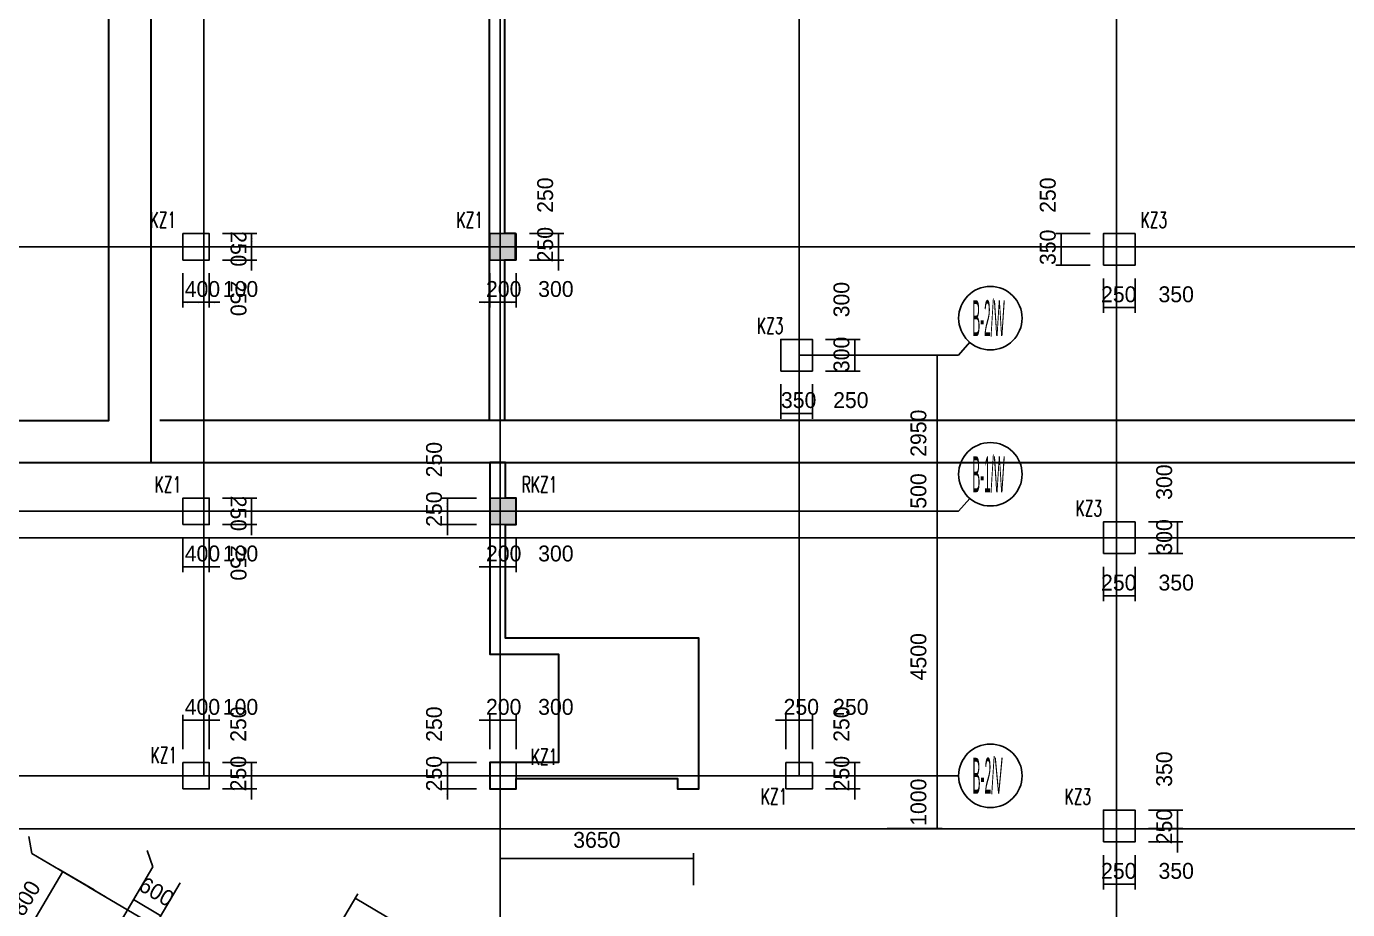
# Model space of a CAD drawing. Extents: x 387171 to 699106, y 11966 to 245688.
# Drawn here: x 590152 to 615123, y 194558 to 211254 of the extents above; entities that cross this region are included whole.
import ezdxf

# ---------------------------------------------------------------- set-up
doc = ezdxf.new("R2010")
doc.units = 0
doc.header["$LTSCALE"] = 100
doc.header["$MEASUREMENT"] = 0
for name, color, linetype in [('COLU', 7, 'Continuous'), ('DIM', 3, 'Continuous'), ('DOTE', 253, 'Continuous'), ('HATCH', 254, 'Continuous'), ('L-AXIS', 3, 'Continuous'), ('NUM', 7, 'Continuous')]:
    doc.layers.add(name, color=color, linetype=linetype)
doc.styles.add('hztxt', font='hztxt')
doc.styles.get("Standard").update_dxf_attribs({"font": 'standard'})
doc.dimstyles.get("Standard").update_dxf_attribs({"dimtxt": 300, "dimasz": 100, "dimexe": 100, "dimexo": 250, "dimgap": 100, "dimtad": 0, "dimtoh": 1, "dimdec": 0, "dimdsep": 46, "dimcen": 0.09, "dimclrt": 7, "dimadec": 0, "dimazin": 0, "dimtfac": 1, "dimtdec": 4, "dimtofl": 0, "dimtmove": 0, "dimatfit": 3, "dimfxl": 1, "dimtolj": 1, "dimtzin": 0, "dimarcsym": 0})

# ---------------------------------------------------------------- blocks, each defined once
blk = doc.blocks.new('*D1679')
at = {"layer": 'L-AXIS', "color": 0, "linetype": 'ByBlock', "lineweight": -2}
for p, q in [((606419, 205038), (607463, 205038)), ((607363, 202088), (607363, 205038)), ((606419, 202088), (607463, 202088))]:
    blk.add_line(p, q, dxfattribs=at)
for points in [[(607363, 205038), (607380, 204938), (607347, 204938)], [(607363, 202088), (607347, 202188), (607380, 202188)]]:
    blk.add_solid(points, dxfattribs=at)
at = {"layer": 'L-AXIS', "color": 7, "linetype": 'Continuous', "lineweight": -2, "insert": (607013, 203563), "char_height": 300, "width": 775, "attachment_point": 5, "rotation": 90, "style": 'hztxt'}
blk.add_mtext('2950', dxfattribs=at)
blk = doc.blocks.new('*D1133')
at = {"layer": 'L-AXIS', "color": 0, "linetype": 'ByBlock', "lineweight": -2}
for p, q in [((599108, 195021), (599108, 195624)), ((602758, 195021), (602758, 195624)), ((599108, 195524), (602758, 195524))]:
    blk.add_line(p, q, dxfattribs=at)
for points in [[(599108, 195524), (599208, 195541), (599208, 195508)], [(602758, 195524), (602658, 195508), (602658, 195541)]]:
    blk.add_solid(points, dxfattribs=at)
at = {"layer": 'L-AXIS', "color": 7, "linetype": 'Continuous', "lineweight": -2, "insert": (600933, 195874), "char_height": 300, "width": 775, "attachment_point": 5, "style": 'hztxt'}
blk.add_mtext('3650', dxfattribs=at)
blk = doc.blocks.new('*D3415')
at = {"layer": 'L-AXIS', "color": 0, "linetype": 'ByBlock', "lineweight": -2}
for p, q in [((591430, 194929), (590752, 195327)), ((589926, 193725), (590839, 195276)), ((590517, 193377), (589840, 193775))]:
    blk.add_line(p, q, dxfattribs=at)
for points in [[(590839, 195276), (590802, 195182), (590774, 195198)], [(589926, 193725), (589963, 193819), (589991, 193802)]]:
    blk.add_solid(points, dxfattribs=at)
at = {"layer": 'L-AXIS', "color": 7, "linetype": 'Continuous', "lineweight": -2, "insert": (590081, 194678), "char_height": 300, "width": 690, "attachment_point": 5, "rotation": 59.5454, "style": 'hztxt'}
blk.add_mtext('1800', dxfattribs=at)
blk = doc.blocks.new('*D4069')
at = {"layer": 'L-AXIS', "color": 0, "linetype": 'ByBlock', "lineweight": -2}
for p, q in [((591675, 193899), (592224, 194833)), ((592174, 194747), (592691, 194442)), ((592192, 193594), (592742, 194529))]:
    blk.add_line(p, q, dxfattribs=at)
for points in [[(592174, 194747), (592268, 194710), (592252, 194682)], [(592691, 194442), (592596, 194479), (592613, 194508)]]:
    blk.add_solid(points, dxfattribs=at)
at = {"layer": 'L-AXIS', "color": 7, "linetype": 'Continuous', "lineweight": -2, "insert": (592610, 194896), "char_height": 300, "width": 556.67, "attachment_point": 5, "rotation": 329.5454, "style": 'hztxt'}
blk.add_mtext('600', dxfattribs=at)
blk = doc.blocks.new('*D2443')
at = {"layer": 'L-AXIS', "color": 0, "linetype": 'ByBlock', "lineweight": -2}
for p, q in [((595866, 193924), (596416, 194858)), ((596365, 194772), (601365, 191832)), ((600866, 190984), (601415, 191918))]:
    blk.add_line(p, q, dxfattribs=at)
for points in [[(596365, 194772), (596459, 194735), (596443, 194707)], [(601365, 191832), (601270, 191868), (601287, 191897)]]:
    blk.add_solid(points, dxfattribs=at)
at = {"layer": 'L-AXIS', "color": 7, "linetype": 'Continuous', "lineweight": -2, "insert": (599042, 193604), "char_height": 300, "width": 780, "attachment_point": 5, "rotation": 329.5454, "style": 'hztxt'}
blk.add_mtext('5800', dxfattribs=at)
blk = doc.blocks.new('*D2372')
at = {"layer": 'L-AXIS', "color": 0, "linetype": 'ByBlock', "lineweight": -2}
for p, q in [((606419, 197088), (607463, 197088)), ((607363, 196088), (607363, 197088)), ((606419, 196088), (607463, 196088))]:
    blk.add_line(p, q, dxfattribs=at)
for points in [[(607363, 197088), (607380, 196988), (607347, 196988)], [(607363, 196088), (607347, 196188), (607380, 196188)]]:
    blk.add_solid(points, dxfattribs=at)
at = {"layer": 'L-AXIS', "color": 7, "linetype": 'Continuous', "lineweight": -2, "insert": (607013, 196588), "char_height": 300, "width": 690, "attachment_point": 5, "rotation": 90, "style": 'hztxt'}
blk.add_mtext('1000', dxfattribs=at)
blk = doc.blocks.new('*D2567')
at = {"layer": 'L-AXIS', "color": 0, "linetype": 'ByBlock', "lineweight": -2}
for p, q in [((606419, 201588), (607463, 201588)), ((607363, 197088), (607363, 201588)), ((606419, 197088), (607463, 197088))]:
    blk.add_line(p, q, dxfattribs=at)
for points in [[(607363, 201588), (607380, 201488), (607347, 201488)], [(607363, 197088), (607347, 197188), (607380, 197188)]]:
    blk.add_solid(points, dxfattribs=at)
at = {"layer": 'L-AXIS', "color": 7, "linetype": 'Continuous', "lineweight": -2, "insert": (607013, 199338), "char_height": 300, "width": 790, "attachment_point": 5, "rotation": 90, "style": 'hztxt'}
blk.add_mtext('4500', dxfattribs=at)
blk = doc.blocks.new('*D2814')
at = {"layer": 'L-AXIS', "color": 0, "linetype": 'ByBlock', "lineweight": -2}
for p, q in [((606419, 202088), (607463, 202088)), ((607363, 201588), (607363, 202088)), ((606419, 201588), (607463, 201588))]:
    blk.add_line(p, q, dxfattribs=at)
for points in [[(607363, 202088), (607380, 201988), (607347, 201988)], [(607363, 201588), (607347, 201688), (607380, 201688)]]:
    blk.add_solid(points, dxfattribs=at)
at = {"layer": 'L-AXIS', "color": 7, "linetype": 'Continuous', "lineweight": -2, "insert": (607013, 202471), "char_height": 300, "width": 566.67, "attachment_point": 5, "rotation": 90, "style": 'hztxt'}
blk.add_mtext('500', dxfattribs=at)
blk = doc.blocks.new('_AXISO')
blk.add_circle((0, 0), 0.5)
blk = doc.blocks.new('*D244')
at = {"layer": 'DIM', "color": 0, "linetype": 'ByBlock', "lineweight": -2}
for p, q in [((593108, 201588), (593108, 200938)), ((593508, 201588), (593508, 200938)), ((593108, 201038), (593508, 201038))]:
    blk.add_line(p, q, dxfattribs=at)
for points in [[(593108, 201038), (593208, 201055), (593208, 201021)], [(593508, 201038), (593408, 201021), (593408, 201055)]]:
    blk.add_solid(points, dxfattribs=at)
at = {"layer": 'DIM', "color": 7, "linetype": 'Continuous', "lineweight": -2, "insert": (593478, 201288), "char_height": 300, "width": 576.67, "attachment_point": 5, "style": 'hztxt'}
blk.add_mtext('400', dxfattribs=at)
blk = doc.blocks.new('*D2739')
at = {"layer": 'DIM', "color": 0, "linetype": 'ByBlock', "lineweight": -2}
for p, q in [((593508, 201588), (593508, 200938)), ((593608, 201588), (593608, 200938)), ((593308, 201038), (593808, 201038))]:
    blk.add_line(p, q, dxfattribs=at)
for points in [[(593508, 201038), (593408, 201021), (593408, 201055)], [(593608, 201038), (593708, 201055), (593708, 201021)]]:
    blk.add_solid(points, dxfattribs=at)
at = {"layer": 'DIM', "color": 7, "linetype": 'Continuous', "lineweight": -2, "insert": (594198, 201288), "char_height": 300, "width": 476.67, "attachment_point": 5, "style": 'hztxt'}
blk.add_mtext('100', dxfattribs=at)
blk = doc.blocks.new('*D2948')
at = {"layer": 'DIM', "color": 0, "linetype": 'ByBlock', "lineweight": -2}
for p, q in [((594408, 201638), (594408, 202288)), ((593858, 202088), (594508, 202088)), ((593858, 201838), (594508, 201838))]:
    blk.add_line(p, q, dxfattribs=at)
for points in [[(594408, 202088), (594391, 202188), (594425, 202188)], [(594408, 201838), (594425, 201738), (594391, 201738)]]:
    blk.add_solid(points, dxfattribs=at)
at = {"layer": 'DIM', "color": 7, "linetype": 'Continuous', "lineweight": -2, "insert": (594158, 201112), "char_height": 300, "width": 566.67, "attachment_point": 5, "rotation": 270, "style": 'hztxt'}
blk.add_mtext('250', dxfattribs=at)
blk = doc.blocks.new('*D1041')
at = {"layer": 'DIM', "color": 0, "linetype": 'ByBlock', "lineweight": -2}
for p, q in [((593858, 202338), (594508, 202338)), ((594408, 202088), (594408, 202338)), ((593858, 202088), (594508, 202088))]:
    blk.add_line(p, q, dxfattribs=at)
for points in [[(594408, 202338), (594425, 202238), (594391, 202238)], [(594408, 202088), (594391, 202188), (594425, 202188)]]:
    blk.add_solid(points, dxfattribs=at)
at = {"layer": 'DIM', "color": 7, "linetype": 'Continuous', "lineweight": -2, "insert": (594158, 202048), "char_height": 300, "width": 566.67, "attachment_point": 5, "rotation": 270, "style": 'hztxt'}
blk.add_mtext('250', dxfattribs=at)
blk = doc.blocks.new('*D4146')
at = {"layer": 'DIM', "color": 0, "linetype": 'ByBlock', "lineweight": -2}
for p, q in [((610508, 195588), (610508, 194938)), ((610758, 195588), (610758, 194938)), ((610508, 195038), (610758, 195038))]:
    blk.add_line(p, q, dxfattribs=at)
for points in [[(610508, 195038), (610608, 195055), (610608, 195021)], [(610758, 195038), (610658, 195021), (610658, 195055)]]:
    blk.add_solid(points, dxfattribs=at)
at = {"layer": 'DIM', "color": 7, "linetype": 'Continuous', "lineweight": -2, "insert": (610798, 195288), "char_height": 300, "width": 566.67, "attachment_point": 5, "style": 'hztxt'}
blk.add_mtext('250', dxfattribs=at)
blk = doc.blocks.new('*D2262')
at = {"layer": 'DIM', "color": 0, "linetype": 'ByBlock', "lineweight": -2}
for p, q in [((610758, 195588), (610758, 194938)), ((611108, 195588), (611108, 194938)), ((610758, 195038), (611108, 195038))]:
    blk.add_line(p, q, dxfattribs=at)
for points in [[(610758, 195038), (610858, 195055), (610858, 195021)], [(611108, 195038), (611008, 195021), (611008, 195055)]]:
    blk.add_solid(points, dxfattribs=at)
at = {"layer": 'DIM', "color": 7, "linetype": 'Continuous', "lineweight": -2, "insert": (611884, 195288), "char_height": 300, "width": 566.67, "attachment_point": 5, "style": 'hztxt'}
blk.add_mtext('350', dxfattribs=at)
blk = doc.blocks.new('*D2486')
at = {"layer": 'DIM', "color": 0, "linetype": 'ByBlock', "lineweight": -2}
for p, q in [((611908, 195638), (611908, 196288)), ((611358, 196088), (612008, 196088)), ((611358, 195838), (612008, 195838))]:
    blk.add_line(p, q, dxfattribs=at)
for points in [[(611908, 196088), (611891, 196188), (611925, 196188)], [(611908, 195838), (611925, 195738), (611891, 195738)]]:
    blk.add_solid(points, dxfattribs=at)
at = {"layer": 'DIM', "color": 7, "linetype": 'Continuous', "lineweight": -2, "insert": (611658, 196128), "char_height": 300, "width": 566.67, "attachment_point": 5, "rotation": 90, "style": 'hztxt'}
blk.add_mtext('250', dxfattribs=at)
blk = doc.blocks.new('*D2965')
at = {"layer": 'DIM', "color": 0, "linetype": 'ByBlock', "lineweight": -2}
for p, q in [((611358, 196438), (612008, 196438)), ((611908, 196088), (611908, 196438)), ((611358, 196088), (612008, 196088))]:
    blk.add_line(p, q, dxfattribs=at)
for points in [[(611908, 196438), (611925, 196338), (611891, 196338)], [(611908, 196088), (611891, 196188), (611925, 196188)]]:
    blk.add_solid(points, dxfattribs=at)
at = {"layer": 'DIM', "color": 7, "linetype": 'Continuous', "lineweight": -2, "insert": (611658, 197214), "char_height": 300, "width": 566.67, "attachment_point": 5, "rotation": 90, "style": 'hztxt'}
blk.add_mtext('350', dxfattribs=at)
blk = doc.blocks.new('*D1087')
at = {"layer": 'DIM', "color": 0, "linetype": 'ByBlock', "lineweight": -2}
for p, q in [((610258, 207338), (609608, 207338)), ((609708, 207338), (609708, 207088)), ((610258, 207088), (609608, 207088))]:
    blk.add_line(p, q, dxfattribs=at)
for points in [[(609708, 207338), (609725, 207238), (609691, 207238)], [(609708, 207088), (609691, 207188), (609725, 207188)]]:
    blk.add_solid(points, dxfattribs=at)
at = {"layer": 'DIM', "color": 7, "linetype": 'Continuous', "lineweight": -2, "insert": (609458, 208064), "char_height": 300, "width": 566.67, "attachment_point": 5, "rotation": 90, "style": 'hztxt'}
blk.add_mtext('250', dxfattribs=at)
blk = doc.blocks.new('*D1601')
at = {"layer": 'DIM', "color": 0, "linetype": 'ByBlock', "lineweight": -2}
for p, q in [((610258, 207088), (609608, 207088)), ((609708, 207088), (609708, 206738)), ((610258, 206738), (609608, 206738))]:
    blk.add_line(p, q, dxfattribs=at)
for points in [[(609708, 207088), (609725, 206988), (609691, 206988)], [(609708, 206738), (609691, 206838), (609725, 206838)]]:
    blk.add_solid(points, dxfattribs=at)
at = {"layer": 'DIM', "color": 7, "linetype": 'Continuous', "lineweight": -2, "insert": (609458, 207078), "char_height": 300, "width": 566.67, "attachment_point": 5, "rotation": 90, "style": 'hztxt'}
blk.add_mtext('350', dxfattribs=at)
blk = doc.blocks.new('*D1861')
at = {"layer": 'DIM', "color": 0, "linetype": 'ByBlock', "lineweight": -2}
for p, q in [((610508, 206488), (610508, 205838)), ((610758, 206488), (610758, 205838)), ((610508, 205938), (610758, 205938))]:
    blk.add_line(p, q, dxfattribs=at)
for points in [[(610508, 205938), (610608, 205955), (610608, 205921)], [(610758, 205938), (610658, 205921), (610658, 205955)]]:
    blk.add_solid(points, dxfattribs=at)
at = {"layer": 'DIM', "color": 7, "linetype": 'Continuous', "lineweight": -2, "insert": (610798, 206188), "char_height": 300, "width": 566.67, "attachment_point": 5, "style": 'hztxt'}
blk.add_mtext('250', dxfattribs=at)
blk = doc.blocks.new('*D4198')
at = {"layer": 'DIM', "color": 0, "linetype": 'ByBlock', "lineweight": -2}
for p, q in [((610758, 206488), (610758, 205838)), ((611108, 206488), (611108, 205838)), ((610758, 205938), (611108, 205938))]:
    blk.add_line(p, q, dxfattribs=at)
for points in [[(610758, 205938), (610858, 205955), (610858, 205921)], [(611108, 205938), (611008, 205921), (611008, 205955)]]:
    blk.add_solid(points, dxfattribs=at)
at = {"layer": 'DIM', "color": 7, "linetype": 'Continuous', "lineweight": -2, "insert": (611884, 206188), "char_height": 300, "width": 566.67, "attachment_point": 5, "style": 'hztxt'}
blk.add_mtext('350', dxfattribs=at)
blk = doc.blocks.new('*D3030')
at = {"layer": 'DIM', "color": 0, "linetype": 'ByBlock', "lineweight": -2}
for p, q in [((604408, 204488), (604408, 203838)), ((604758, 204488), (604758, 203838)), ((604408, 203938), (604758, 203938))]:
    blk.add_line(p, q, dxfattribs=at)
for points in [[(604408, 203938), (604508, 203955), (604508, 203921)], [(604758, 203938), (604658, 203921), (604658, 203955)]]:
    blk.add_solid(points, dxfattribs=at)
at = {"layer": 'DIM', "color": 7, "linetype": 'Continuous', "lineweight": -2, "insert": (604748, 204188), "char_height": 300, "width": 566.67, "attachment_point": 5, "style": 'hztxt'}
blk.add_mtext('350', dxfattribs=at)
blk = doc.blocks.new('*D3258')
at = {"layer": 'DIM', "color": 0, "linetype": 'ByBlock', "lineweight": -2}
for p, q in [((604758, 204488), (604758, 203838)), ((605008, 204488), (605008, 203838)), ((604758, 203938), (605008, 203938))]:
    blk.add_line(p, q, dxfattribs=at)
for points in [[(604758, 203938), (604858, 203955), (604858, 203921)], [(605008, 203938), (604908, 203921), (604908, 203955)]]:
    blk.add_solid(points, dxfattribs=at)
at = {"layer": 'DIM', "color": 7, "linetype": 'Continuous', "lineweight": -2, "insert": (605734, 204188), "char_height": 300, "width": 566.67, "attachment_point": 5, "style": 'hztxt'}
blk.add_mtext('250', dxfattribs=at)
blk = doc.blocks.new('*D3455')
at = {"layer": 'DIM', "color": 0, "linetype": 'ByBlock', "lineweight": -2}
for p, q in [((605258, 205038), (605908, 205038)), ((605808, 204738), (605808, 205038)), ((605258, 204738), (605908, 204738))]:
    blk.add_line(p, q, dxfattribs=at)
for points in [[(605808, 205038), (605825, 204938), (605791, 204938)], [(605808, 204738), (605791, 204838), (605825, 204838)]]:
    blk.add_solid(points, dxfattribs=at)
at = {"layer": 'DIM', "color": 7, "linetype": 'Continuous', "lineweight": -2, "insert": (605558, 205053), "char_height": 300, "width": 566.67, "attachment_point": 5, "rotation": 90, "style": 'hztxt'}
blk.add_mtext('300', dxfattribs=at)
blk = doc.blocks.new('*D3425')
at = {"layer": 'DIM', "color": 0, "linetype": 'ByBlock', "lineweight": -2}
for p, q in [((605258, 205338), (605908, 205338)), ((605808, 205038), (605808, 205338)), ((605258, 205038), (605908, 205038))]:
    blk.add_line(p, q, dxfattribs=at)
for points in [[(605808, 205338), (605825, 205238), (605791, 205238)], [(605808, 205038), (605791, 205138), (605825, 205138)]]:
    blk.add_solid(points, dxfattribs=at)
at = {"layer": 'DIM', "color": 7, "linetype": 'Continuous', "lineweight": -2, "insert": (605558, 206089), "char_height": 300, "width": 566.67, "attachment_point": 5, "rotation": 90, "style": 'hztxt'}
blk.add_mtext('300', dxfattribs=at)
blk = doc.blocks.new('*D3646')
at = {"layer": 'DIM', "color": 0, "linetype": 'ByBlock', "lineweight": -2}
for p, q in [((598658, 197338), (598008, 197338)), ((598108, 197338), (598108, 197088)), ((598658, 197088), (598008, 197088))]:
    blk.add_line(p, q, dxfattribs=at)
for points in [[(598108, 197338), (598125, 197238), (598091, 197238)], [(598108, 197088), (598091, 197188), (598125, 197188)]]:
    blk.add_solid(points, dxfattribs=at)
at = {"layer": 'DIM', "color": 7, "linetype": 'Continuous', "lineweight": -2, "insert": (597858, 198064), "char_height": 300, "width": 566.67, "attachment_point": 5, "rotation": 90, "style": 'hztxt'}
blk.add_mtext('250', dxfattribs=at)
blk = doc.blocks.new('*D1747')
at = {"layer": 'DIM', "color": 0, "linetype": 'ByBlock', "lineweight": -2}
for p, q in [((598108, 197288), (598108, 196638)), ((598658, 197088), (598008, 197088)), ((598658, 196838), (598008, 196838))]:
    blk.add_line(p, q, dxfattribs=at)
for points in [[(598108, 197088), (598091, 197188), (598125, 197188)], [(598108, 196838), (598125, 196738), (598091, 196738)]]:
    blk.add_solid(points, dxfattribs=at)
at = {"layer": 'DIM', "color": 7, "linetype": 'Continuous', "lineweight": -2, "insert": (597858, 197128), "char_height": 300, "width": 566.67, "attachment_point": 5, "rotation": 90, "style": 'hztxt'}
blk.add_mtext('250', dxfattribs=at)
blk = doc.blocks.new('*D2235')
at = {"layer": 'DIM', "color": 0, "linetype": 'ByBlock', "lineweight": -2}
for p, q in [((598708, 198138), (599308, 198138)), ((598908, 197588), (598908, 198238)), ((599108, 197588), (599108, 198238))]:
    blk.add_line(p, q, dxfattribs=at)
for points in [[(598908, 198138), (598808, 198121), (598808, 198155)], [(599108, 198138), (599208, 198155), (599208, 198121)]]:
    blk.add_solid(points, dxfattribs=at)
at = {"layer": 'DIM', "color": 7, "linetype": 'Continuous', "lineweight": -2, "insert": (599173, 198388), "char_height": 300, "width": 566.67, "attachment_point": 5, "style": 'hztxt'}
blk.add_mtext('200', dxfattribs=at)
blk = doc.blocks.new('*D2467')
at = {"layer": 'DIM', "color": 0, "linetype": 'ByBlock', "lineweight": -2}
for p, q in [((599108, 197588), (599108, 198238)), ((599108, 198138), (599408, 198138)), ((599408, 197588), (599408, 198238))]:
    blk.add_line(p, q, dxfattribs=at)
for points in [[(599108, 198138), (599208, 198155), (599208, 198121)], [(599408, 198138), (599308, 198121), (599308, 198155)]]:
    blk.add_solid(points, dxfattribs=at)
at = {"layer": 'DIM', "color": 7, "linetype": 'Continuous', "lineweight": -2, "insert": (600159, 198388), "char_height": 300, "width": 566.67, "attachment_point": 5, "style": 'hztxt'}
blk.add_mtext('300', dxfattribs=at)
blk = doc.blocks.new('*D4193')
at = {"layer": 'DIM', "color": 0, "linetype": 'ByBlock', "lineweight": -2}
for p, q in [((610508, 201038), (610508, 200388)), ((610758, 201038), (610758, 200388)), ((610508, 200488), (610758, 200488))]:
    blk.add_line(p, q, dxfattribs=at)
for points in [[(610508, 200488), (610608, 200505), (610608, 200471)], [(610758, 200488), (610658, 200471), (610658, 200505)]]:
    blk.add_solid(points, dxfattribs=at)
at = {"layer": 'DIM', "color": 7, "linetype": 'Continuous', "lineweight": -2, "insert": (610798, 200738), "char_height": 300, "width": 566.67, "attachment_point": 5, "style": 'hztxt'}
blk.add_mtext('250', dxfattribs=at)
blk = doc.blocks.new('*D2551')
at = {"layer": 'DIM', "color": 0, "linetype": 'ByBlock', "lineweight": -2}
for p, q in [((610758, 201038), (610758, 200388)), ((611108, 201038), (611108, 200388)), ((610758, 200488), (611108, 200488))]:
    blk.add_line(p, q, dxfattribs=at)
for points in [[(610758, 200488), (610858, 200505), (610858, 200471)], [(611108, 200488), (611008, 200471), (611008, 200505)]]:
    blk.add_solid(points, dxfattribs=at)
at = {"layer": 'DIM', "color": 7, "linetype": 'Continuous', "lineweight": -2, "insert": (611884, 200738), "char_height": 300, "width": 566.67, "attachment_point": 5, "style": 'hztxt'}
blk.add_mtext('350', dxfattribs=at)
blk = doc.blocks.new('*D2808')
at = {"layer": 'DIM', "color": 0, "linetype": 'ByBlock', "lineweight": -2}
for p, q in [((611358, 201588), (612008, 201588)), ((611908, 201288), (611908, 201588)), ((611358, 201288), (612008, 201288))]:
    blk.add_line(p, q, dxfattribs=at)
for points in [[(611908, 201588), (611925, 201488), (611891, 201488)], [(611908, 201288), (611891, 201388), (611925, 201388)]]:
    blk.add_solid(points, dxfattribs=at)
at = {"layer": 'DIM', "color": 7, "linetype": 'Continuous', "lineweight": -2, "insert": (611658, 201603), "char_height": 300, "width": 566.67, "attachment_point": 5, "rotation": 90, "style": 'hztxt'}
blk.add_mtext('300', dxfattribs=at)
blk = doc.blocks.new('*D3021')
at = {"layer": 'DIM', "color": 0, "linetype": 'ByBlock', "lineweight": -2}
for p, q in [((611358, 201888), (612008, 201888)), ((611908, 201588), (611908, 201888)), ((611358, 201588), (612008, 201588))]:
    blk.add_line(p, q, dxfattribs=at)
for points in [[(611908, 201888), (611925, 201788), (611891, 201788)], [(611908, 201588), (611891, 201688), (611925, 201688)]]:
    blk.add_solid(points, dxfattribs=at)
at = {"layer": 'DIM', "color": 7, "linetype": 'Continuous', "lineweight": -2, "insert": (611658, 202639), "char_height": 300, "width": 566.67, "attachment_point": 5, "rotation": 90, "style": 'hztxt'}
blk.add_mtext('300', dxfattribs=at)
blk = doc.blocks.new('*D2320')
at = {"layer": 'DIM', "color": 0, "linetype": 'ByBlock', "lineweight": -2}
for p, q in [((604308, 198138), (604958, 198138)), ((604508, 197588), (604508, 198238)), ((604758, 197588), (604758, 198238))]:
    blk.add_line(p, q, dxfattribs=at)
for points in [[(604508, 198138), (604408, 198121), (604408, 198155)], [(604758, 198138), (604858, 198155), (604858, 198121)]]:
    blk.add_solid(points, dxfattribs=at)
at = {"layer": 'DIM', "color": 7, "linetype": 'Continuous', "lineweight": -2, "insert": (604798, 198388), "char_height": 300, "width": 566.67, "attachment_point": 5, "style": 'hztxt'}
blk.add_mtext('250', dxfattribs=at)
blk = doc.blocks.new('*D2797')
at = {"layer": 'DIM', "color": 0, "linetype": 'ByBlock', "lineweight": -2}
for p, q in [((604758, 197588), (604758, 198238)), ((604758, 198138), (605008, 198138)), ((605008, 197588), (605008, 198238))]:
    blk.add_line(p, q, dxfattribs=at)
for points in [[(604758, 198138), (604858, 198155), (604858, 198121)], [(605008, 198138), (604908, 198121), (604908, 198155)]]:
    blk.add_solid(points, dxfattribs=at)
at = {"layer": 'DIM', "color": 7, "linetype": 'Continuous', "lineweight": -2, "insert": (605734, 198388), "char_height": 300, "width": 566.67, "attachment_point": 5, "style": 'hztxt'}
blk.add_mtext('250', dxfattribs=at)
blk = doc.blocks.new('*D3033')
at = {"layer": 'DIM', "color": 0, "linetype": 'ByBlock', "lineweight": -2}
for p, q in [((605808, 196638), (605808, 197288)), ((605258, 197088), (605908, 197088)), ((605258, 196838), (605908, 196838))]:
    blk.add_line(p, q, dxfattribs=at)
for points in [[(605808, 197088), (605791, 197188), (605825, 197188)], [(605808, 196838), (605825, 196738), (605791, 196738)]]:
    blk.add_solid(points, dxfattribs=at)
at = {"layer": 'DIM', "color": 7, "linetype": 'Continuous', "lineweight": -2, "insert": (605558, 197128), "char_height": 300, "width": 566.67, "attachment_point": 5, "rotation": 90, "style": 'hztxt'}
blk.add_mtext('250', dxfattribs=at)
blk = doc.blocks.new('*D3231')
at = {"layer": 'DIM', "color": 0, "linetype": 'ByBlock', "lineweight": -2}
for p, q in [((605258, 197338), (605908, 197338)), ((605808, 197088), (605808, 197338)), ((605258, 197088), (605908, 197088))]:
    blk.add_line(p, q, dxfattribs=at)
for points in [[(605808, 197338), (605825, 197238), (605791, 197238)], [(605808, 197088), (605791, 197188), (605825, 197188)]]:
    blk.add_solid(points, dxfattribs=at)
at = {"layer": 'DIM', "color": 7, "linetype": 'Continuous', "lineweight": -2, "insert": (605558, 198064), "char_height": 300, "width": 566.67, "attachment_point": 5, "rotation": 90, "style": 'hztxt'}
blk.add_mtext('250', dxfattribs=at)
blk = doc.blocks.new('*D3199')
at = {"layer": 'DIM', "color": 0, "linetype": 'ByBlock', "lineweight": -2}
for p, q in [((593108, 197588), (593108, 198238)), ((593108, 198138), (593508, 198138)), ((593508, 197588), (593508, 198238))]:
    blk.add_line(p, q, dxfattribs=at)
for points in [[(593108, 198138), (593208, 198155), (593208, 198121)], [(593508, 198138), (593408, 198121), (593408, 198155)]]:
    blk.add_solid(points, dxfattribs=at)
at = {"layer": 'DIM', "color": 7, "linetype": 'Continuous', "lineweight": -2, "insert": (593478, 198388), "char_height": 300, "width": 576.67, "attachment_point": 5, "style": 'hztxt'}
blk.add_mtext('400', dxfattribs=at)
blk = doc.blocks.new('*D1211')
at = {"layer": 'DIM', "color": 0, "linetype": 'ByBlock', "lineweight": -2}
for p, q in [((593308, 198138), (593808, 198138)), ((593508, 197588), (593508, 198238)), ((593608, 197588), (593608, 198238))]:
    blk.add_line(p, q, dxfattribs=at)
for points in [[(593508, 198138), (593408, 198121), (593408, 198155)], [(593608, 198138), (593708, 198155), (593708, 198121)]]:
    blk.add_solid(points, dxfattribs=at)
at = {"layer": 'DIM', "color": 7, "linetype": 'Continuous', "lineweight": -2, "insert": (594198, 198388), "char_height": 300, "width": 476.67, "attachment_point": 5, "style": 'hztxt'}
blk.add_mtext('100', dxfattribs=at)
blk = doc.blocks.new('*D1471')
at = {"layer": 'DIM', "color": 0, "linetype": 'ByBlock', "lineweight": -2}
for p, q in [((594408, 196638), (594408, 197288)), ((593858, 197088), (594508, 197088)), ((593858, 196838), (594508, 196838))]:
    blk.add_line(p, q, dxfattribs=at)
for points in [[(594408, 197088), (594391, 197188), (594425, 197188)], [(594408, 196838), (594425, 196738), (594391, 196738)]]:
    blk.add_solid(points, dxfattribs=at)
at = {"layer": 'DIM', "color": 7, "linetype": 'Continuous', "lineweight": -2, "insert": (594158, 197128), "char_height": 300, "width": 566.67, "attachment_point": 5, "rotation": 90, "style": 'hztxt'}
blk.add_mtext('250', dxfattribs=at)
blk = doc.blocks.new('*D1987')
at = {"layer": 'DIM', "color": 0, "linetype": 'ByBlock', "lineweight": -2}
for p, q in [((593858, 197338), (594508, 197338)), ((594408, 197088), (594408, 197338)), ((593858, 197088), (594508, 197088))]:
    blk.add_line(p, q, dxfattribs=at)
for points in [[(594408, 197338), (594425, 197238), (594391, 197238)], [(594408, 197088), (594391, 197188), (594425, 197188)]]:
    blk.add_solid(points, dxfattribs=at)
at = {"layer": 'DIM', "color": 7, "linetype": 'Continuous', "lineweight": -2, "insert": (594158, 198064), "char_height": 300, "width": 566.67, "attachment_point": 5, "rotation": 90, "style": 'hztxt'}
blk.add_mtext('250', dxfattribs=at)
blk = doc.blocks.new('*D633')
at = {"layer": 'DIM', "color": 0, "linetype": 'ByBlock', "lineweight": -2}
for p, q in [((598658, 202338), (598008, 202338)), ((598108, 202338), (598108, 202088)), ((598658, 202088), (598008, 202088))]:
    blk.add_line(p, q, dxfattribs=at)
for points in [[(598108, 202338), (598125, 202238), (598091, 202238)], [(598108, 202088), (598091, 202188), (598125, 202188)]]:
    blk.add_solid(points, dxfattribs=at)
at = {"layer": 'DIM', "color": 7, "linetype": 'Continuous', "lineweight": -2, "insert": (597858, 203064), "char_height": 300, "width": 566.67, "attachment_point": 5, "rotation": 90, "style": 'hztxt'}
blk.add_mtext('250', dxfattribs=at)
blk = doc.blocks.new('*D1143')
at = {"layer": 'DIM', "color": 0, "linetype": 'ByBlock', "lineweight": -2}
for p, q in [((598108, 202288), (598108, 201638)), ((598658, 202088), (598008, 202088)), ((598658, 201838), (598008, 201838))]:
    blk.add_line(p, q, dxfattribs=at)
for points in [[(598108, 202088), (598091, 202188), (598125, 202188)], [(598108, 201838), (598125, 201738), (598091, 201738)]]:
    blk.add_solid(points, dxfattribs=at)
at = {"layer": 'DIM', "color": 7, "linetype": 'Continuous', "lineweight": -2, "insert": (597858, 202128), "char_height": 300, "width": 566.67, "attachment_point": 5, "rotation": 90, "style": 'hztxt'}
blk.add_mtext('250', dxfattribs=at)
blk = doc.blocks.new('*D3562')
at = {"layer": 'DIM', "color": 0, "linetype": 'ByBlock', "lineweight": -2}
for p, q in [((598908, 201588), (598908, 200938)), ((599108, 201588), (599108, 200938)), ((598708, 201038), (599308, 201038))]:
    blk.add_line(p, q, dxfattribs=at)
for points in [[(598908, 201038), (598808, 201021), (598808, 201055)], [(599108, 201038), (599208, 201055), (599208, 201021)]]:
    blk.add_solid(points, dxfattribs=at)
at = {"layer": 'DIM', "color": 7, "linetype": 'Continuous', "lineweight": -2, "insert": (599173, 201288), "char_height": 300, "width": 566.67, "attachment_point": 5, "style": 'hztxt'}
blk.add_mtext('200', dxfattribs=at)
blk = doc.blocks.new('*D3775')
at = {"layer": 'DIM', "color": 0, "linetype": 'ByBlock', "lineweight": -2}
for p, q in [((599108, 201588), (599108, 200938)), ((599408, 201588), (599408, 200938)), ((599108, 201038), (599408, 201038))]:
    blk.add_line(p, q, dxfattribs=at)
for points in [[(599108, 201038), (599208, 201055), (599208, 201021)], [(599408, 201038), (599308, 201021), (599308, 201055)]]:
    blk.add_solid(points, dxfattribs=at)
at = {"layer": 'DIM', "color": 7, "linetype": 'Continuous', "lineweight": -2, "insert": (600159, 201288), "char_height": 300, "width": 566.67, "attachment_point": 5, "style": 'hztxt'}
blk.add_mtext('300', dxfattribs=at)
blk = doc.blocks.new('*D4015')
at = {"layer": 'DIM', "color": 0, "linetype": 'ByBlock', "lineweight": -2}
for p, q in [((598908, 206588), (598908, 205938)), ((599108, 206588), (599108, 205938)), ((598708, 206038), (599308, 206038))]:
    blk.add_line(p, q, dxfattribs=at)
for points in [[(598908, 206038), (598808, 206021), (598808, 206055)], [(599108, 206038), (599208, 206055), (599208, 206021)]]:
    blk.add_solid(points, dxfattribs=at)
at = {"layer": 'DIM', "color": 7, "linetype": 'Continuous', "lineweight": -2, "insert": (599173, 206288), "char_height": 300, "width": 566.67, "attachment_point": 5, "style": 'hztxt'}
blk.add_mtext('200', dxfattribs=at)
blk = doc.blocks.new('*D3958')
at = {"layer": 'DIM', "color": 0, "linetype": 'ByBlock', "lineweight": -2}
for p, q in [((599108, 206588), (599108, 205938)), ((599408, 206588), (599408, 205938)), ((599108, 206038), (599408, 206038))]:
    blk.add_line(p, q, dxfattribs=at)
for points in [[(599108, 206038), (599208, 206055), (599208, 206021)], [(599408, 206038), (599308, 206021), (599308, 206055)]]:
    blk.add_solid(points, dxfattribs=at)
at = {"layer": 'DIM', "color": 7, "linetype": 'Continuous', "lineweight": -2, "insert": (600159, 206288), "char_height": 300, "width": 566.67, "attachment_point": 5, "style": 'hztxt'}
blk.add_mtext('300', dxfattribs=at)
blk = doc.blocks.new('*D4191')
at = {"layer": 'DIM', "color": 0, "linetype": 'ByBlock', "lineweight": -2}
for p, q in [((600208, 206638), (600208, 207288)), ((599658, 207088), (600308, 207088)), ((599658, 206838), (600308, 206838))]:
    blk.add_line(p, q, dxfattribs=at)
for points in [[(600208, 207088), (600191, 207188), (600225, 207188)], [(600208, 206838), (600225, 206738), (600191, 206738)]]:
    blk.add_solid(points, dxfattribs=at)
at = {"layer": 'DIM', "color": 7, "linetype": 'Continuous', "lineweight": -2, "insert": (599958, 207128), "char_height": 300, "width": 566.67, "attachment_point": 5, "rotation": 90, "style": 'hztxt'}
blk.add_mtext('250', dxfattribs=at)
blk = doc.blocks.new('*D2302')
at = {"layer": 'DIM', "color": 0, "linetype": 'ByBlock', "lineweight": -2}
for p, q in [((599658, 207338), (600308, 207338)), ((600208, 207088), (600208, 207338)), ((599658, 207088), (600308, 207088))]:
    blk.add_line(p, q, dxfattribs=at)
for points in [[(600208, 207338), (600225, 207238), (600191, 207238)], [(600208, 207088), (600191, 207188), (600225, 207188)]]:
    blk.add_solid(points, dxfattribs=at)
at = {"layer": 'DIM', "color": 7, "linetype": 'Continuous', "lineweight": -2, "insert": (599958, 208064), "char_height": 300, "width": 566.67, "attachment_point": 5, "rotation": 90, "style": 'hztxt'}
blk.add_mtext('250', dxfattribs=at)
blk = doc.blocks.new('*D2807')
at = {"layer": 'DIM', "color": 0, "linetype": 'ByBlock', "lineweight": -2}
for p, q in [((593108, 206588), (593108, 205938)), ((593508, 206588), (593508, 205938)), ((593108, 206038), (593508, 206038))]:
    blk.add_line(p, q, dxfattribs=at)
for points in [[(593108, 206038), (593208, 206055), (593208, 206021)], [(593508, 206038), (593408, 206021), (593408, 206055)]]:
    blk.add_solid(points, dxfattribs=at)
at = {"layer": 'DIM', "color": 7, "linetype": 'Continuous', "lineweight": -2, "insert": (593478, 206288), "char_height": 300, "width": 576.67, "attachment_point": 5, "style": 'hztxt'}
blk.add_mtext('400', dxfattribs=at)
blk = doc.blocks.new('*D3020')
at = {"layer": 'DIM', "color": 0, "linetype": 'ByBlock', "lineweight": -2}
for p, q in [((593508, 206588), (593508, 205938)), ((593608, 206588), (593608, 205938)), ((593308, 206038), (593808, 206038))]:
    blk.add_line(p, q, dxfattribs=at)
for points in [[(593508, 206038), (593408, 206021), (593408, 206055)], [(593608, 206038), (593708, 206055), (593708, 206021)]]:
    blk.add_solid(points, dxfattribs=at)
at = {"layer": 'DIM', "color": 7, "linetype": 'Continuous', "lineweight": -2, "insert": (594198, 206288), "char_height": 300, "width": 476.67, "attachment_point": 5, "style": 'hztxt'}
blk.add_mtext('100', dxfattribs=at)
blk = doc.blocks.new('*D3243')
at = {"layer": 'DIM', "color": 0, "linetype": 'ByBlock', "lineweight": -2}
for p, q in [((594408, 206638), (594408, 207288)), ((593858, 207088), (594508, 207088)), ((593858, 206838), (594508, 206838))]:
    blk.add_line(p, q, dxfattribs=at)
for points in [[(594408, 207088), (594391, 207188), (594425, 207188)], [(594408, 206838), (594425, 206738), (594391, 206738)]]:
    blk.add_solid(points, dxfattribs=at)
at = {"layer": 'DIM', "color": 7, "linetype": 'Continuous', "lineweight": -2, "insert": (594158, 206112), "char_height": 300, "width": 566.67, "attachment_point": 5, "rotation": 270, "style": 'hztxt'}
blk.add_mtext('250', dxfattribs=at)
blk = doc.blocks.new('*D3181')
at = {"layer": 'DIM', "color": 0, "linetype": 'ByBlock', "lineweight": -2}
for p, q in [((593858, 207338), (594508, 207338)), ((594408, 207088), (594408, 207338)), ((593858, 207088), (594508, 207088))]:
    blk.add_line(p, q, dxfattribs=at)
for points in [[(594408, 207338), (594425, 207238), (594391, 207238)], [(594408, 207088), (594391, 207188), (594425, 207188)]]:
    blk.add_solid(points, dxfattribs=at)
at = {"layer": 'DIM', "color": 7, "linetype": 'Continuous', "lineweight": -2, "insert": (594158, 207048), "char_height": 300, "width": 566.67, "attachment_point": 5, "rotation": 270, "style": 'hztxt'}
blk.add_mtext('250', dxfattribs=at)
blk = doc.blocks.new('后浇带现场')
at = {"color": 6, "lineweight": 30}
for points in [[(714656, 762040), (714656, 738930), (710056, 738930), (710056, 730049), (775507, 730049), (775507, 772730)], [(715456, 762040), (715456, 738130), (710856, 738130), (710856, 730849), (774707, 730849), (774707, 772730)], [(775670, 730852), (815757, 730852), (815757, 721630), (841315, 721630)], [(775507, 730049), (814957, 730052), (814957, 720830), (841315, 720830)]]:
    blk.add_lwpolyline(points, dxfattribs=at)

msp = doc.modelspace()

# ---------------------------------------------------------------- hatches: boundary and pattern name
at = {"layer": 'HATCH'}
for points in [[(598908.1, 206837.9), (599408.1, 206837.9), (599408.1, 207337.9), (598908.1, 207337.9)], [(598908.1, 201837.9), (599408.1, 201837.9), (599408.1, 202337.9), (598908.1, 202337.9)]]:
    msp.add_hatch(color=256, dxfattribs=at).paths.add_polyline_path(points, flags=0)

# ---------------------------------------------------------------- linework, layer by layer
at = {"color": 6, "lineweight": 30}
msp.add_lwpolyline([(599195.3, 203811), (599195.3, 206838.9), (599395.3, 206838.9), (599395.3, 207338.9), (599195.3, 207338.9), (599195.3, 212838.9), (599395.3, 212838.9), (599395.3, 213038.9), (604395.3, 213038.9), (604395.3, 212838.9), (604995.3, 212838.9), (604995.3, 213038.9), (610495.3, 213038.9), (610495.3, 212838.9), (614445.3, 212838.9), (614445.3, 213338.9), (614045.3, 213338.9), (614045.3, 213138.9), (610995.3, 213138.9), (610995.3, 213338.9), (598895.3, 213338.9), (598895.3, 203811), (599195.3, 203811)], dxfattribs=at)
at = {"color": 3, "lineweight": 30}
msp.add_lwpolyline([(599208.1, 203007.5), (598908.1, 203007.5), (598908.1, 199387.9), (600208.1, 199387.9), (600208.1, 197337.9), (598908.1, 197337.9), (598908.1, 196837.9), (599408.1, 196837.9), (599408.1, 197037.9), (602458.1, 197037.9), (602458.1, 196837.9), (602858.1, 196837.9), (602858.1, 199687.9), (599208.1, 199687.9), (599208.1, 201837.9), (599408.1, 201837.9), (599408.1, 202337.9), (599208.1, 202337.9), (599208, 203007.5)], dxfattribs=at)
at = {"layer": 'COLU'}
for points in [[(593108.1, 206837.9), (593608.1, 206837.9), (593608.1, 207337.9), (593108.1, 207337.9)], [(598908.1, 206837.9), (599408.1, 206837.9), (599408.1, 207337.9), (598908.1, 207337.9)], [(610508.1, 206737.9), (611108.1, 206737.9), (611108.1, 207337.9), (610508.1, 207337.9)], [(604408.1, 204737.9), (605008.1, 204737.9), (605008.1, 205337.9), (604408.1, 205337.9)], [(593108.1, 201837.9), (593608.1, 201837.9), (593608.1, 202337.9), (593108.1, 202337.9)], [(598908.1, 201837.9), (599408.1, 201837.9), (599408.1, 202337.9), (598908.1, 202337.9)], [(610508.1, 201287.9), (611108.1, 201287.9), (611108.1, 201887.9), (610508.1, 201887.9)], [(593108.1, 196837.9), (593608.1, 196837.9), (593608.1, 197337.9), (593108.1, 197337.9)], [(598908.1, 196837.9), (599408.1, 196837.9), (599408.1, 197337.9), (598908.1, 197337.9)], [(604508.1, 196837.9), (605008.1, 196837.9), (605008.1, 197337.9), (604508.1, 197337.9)], [(610508.1, 195837.9), (611108.1, 195837.9), (611108.1, 196437.9), (610508.1, 196437.9)]]:
    msp.add_lwpolyline(points, close=True, dxfattribs=at)
at = {"layer": 'DOTE'}
for p, q in [((593508.1, 238913.1), (593508.1, 197087.9)), ((599108.1, 238913.1), (599108.1, 190087.9)), ((604758.1, 234260.7), (604758.1, 197087.9)), ((610758.1, 215920.3), (610758.1, 184587.9)), ((488958, 207087.9), (664518.6, 207087.9)), ((585258.1, 202087.9), (606169.5, 202087.9)), ((545881.1, 201587.9), (664518.6, 201587.9)), ((585258.1, 197087.9), (606169.5, 197087.9)), ((534043.3, 196087.9), (664518.6, 196087.9)), ((591333.7, 194985.1), (636237, 168582.9))]:
    msp.add_line(p, q, dxfattribs=at)
at = {"layer": 'DOTE', "color": 200}
msp.add_line((606419.5, 205037.9), (604758.1, 205037.9), dxfattribs=at)
at = {"layer": 'L-AXIS'}
for p, q in [((607771.5, 205037.9), (607981, 205282.4)), ((606169.5, 205037.9), (607771.5, 205037.9)), ((607771.5, 202087.9), (607981, 202332.4)), ((606169.5, 202087.9), (607771.5, 202087.9)), ((606169.5, 197087.9), (607771.5, 197087.9)), ((590252, 195621.1), (590195.3, 195938)), ((590252, 195621.1), (591645.2, 194801.9)), ((592539.1, 195367.8), (592434.6, 195672.4)), ((591548.5, 193683), (592539.1, 195367.8)), ((592065.7, 193378.9), (593056.3, 195063.7))]:
    msp.add_line(p, q, dxfattribs=at)

# ---------------------------------------------------------------- block references
at = {"color": 3, "lineweight": 30}
msp.add_blockref('后浇带现场', (-182998.7, -527042.1), dxfattribs=at)
at = {"layer": 'L-AXIS'}
ref = msp.add_blockref('_AXISO', (608371.5, 205737.9), dxfattribs=dict(at, xscale=1199.999999999997, yscale=1200, rotation=359.9996457873818))
ref.add_attrib('A', 'B-2/W', (608032, 205398.5), dxfattribs={"height": 678.82, "style": 'hztxt', "width": 0.242991})
ref = msp.add_blockref('_AXISO', (608371.5, 202787.9), dxfattribs=dict(at, xscale=1199.999999999997, yscale=1200, rotation=359.9996457873818))
ref.add_attrib('A', 'B-1/W', (608032, 202448.5), dxfattribs={"height": 678.82, "style": 'hztxt', "width": 0.242991})
ref = msp.add_blockref('_AXISO', (608371.5, 197087.9), dxfattribs=dict(at, xscale=1199.999999999997, yscale=1200, rotation=359.9996457873818))
ref.add_attrib('A', 'B-2/V', (608032, 196748.5), dxfattribs={"height": 678.82, "style": 'hztxt', "width": 0.252427})

# ---------------------------------------------------------------- texts
at = {"layer": 'NUM', "color": 200, "width": 0.7}
for s, p in [('KZ1', (592481.8, 207444)), ('KZ1', (598281.8, 207444)), ('KZ3', (611214.1, 207444)), ('KZ3', (603959.9, 205444)), ('KZ1', (592578.7, 202444)), ('KZ3', (609983.5, 201994)), ('KZ1', (592500, 197327.1)), ('KZ1', (599686.2, 197296.6)), ('KZ1', (604033.5, 196545.4)), ('KZ3', (609775, 196544))]:
    msp.add_text(s, height=300, dxfattribs=at).set_placement(p)
at = {"layer": 'NUM', "color": 150, "width": 0.7}
msp.add_text('RKZ1', height=300, dxfattribs=at).set_placement((599514.1, 202444))

# ---------------------------------------------------------------- dimensions: what is measured, and where the dimension line sits
at = {"layer": 'DIM', "color": 200}
for p1, p2, distance, picture, middle in [((599408.1, 207087.9), (599408.1, 207337.9), -800, '*D2302', (599958.1, 207556)), ((610508.1, 207337.9), (610508.1, 207087.9), -800, '*D1087', (609458.1, 207556)), ((593608.1, 207087.9), (593608.1, 207337.9), -800, '*D3181', (594158.1, 207556)), ((593608.1, 206837.9), (593608.1, 207087.9), -800, '*D3243', (594158.1, 206619.9)), ((599408.1, 206837.9), (599408.1, 207087.9), -800, '*D4191', (599958.1, 206619.9)), ((610508.1, 207087.9), (610508.1, 206737.9), -800, '*D1601', (609458.1, 206519.9)), ((593108.1, 206837.9), (593508.1, 206837.9), -800, '*D2807', (592890, 206287.9)), ((593508.1, 206837.9), (593608.1, 206837.9), -800, '*D3020', (593810, 206287.9)), ((598908.1, 206837.9), (599108.1, 206837.9), -800, '*D4015', (598690, 206287.9)), ((599108.1, 206837.9), (599408.1, 206837.9), -800, '*D3958', (599626.1, 206287.9)), ((610508.1, 206737.9), (610758.1, 206737.9), -800, '*D1861', (610290, 206187.9)), ((610758.1, 206737.9), (611108.1, 206737.9), -800, '*D4198', (611326.1, 206187.9)), ((605008.1, 205037.9), (605008.1, 205337.9), -800, '*D3425', (605558.1, 205556)), ((605008.1, 204737.9), (605008.1, 205037.9), -800, '*D3455', (605558.1, 204519.9)), ((604408.1, 204737.9), (604758.1, 204737.9), -800, '*D3030', (604190, 204187.9)), ((604758.1, 204737.9), (605008.1, 204737.9), -800, '*D3258', (605226.1, 204187.9)), ((598908.1, 202337.9), (598908.1, 202087.9), -800, '*D633', (597858.1, 202556)), ((611108.1, 201587.9), (611108.1, 201887.9), -800, '*D3021', (611658.1, 202106)), ((593608.1, 202087.9), (593608.1, 202337.9), -800, '*D1041', (594158.1, 202556)), ((593608.1, 201837.9), (593608.1, 202087.9), -800, '*D2948', (594158.1, 201619.9)), ((598908.1, 202087.9), (598908.1, 201837.9), -800, '*D1143', (597858.1, 201619.9)), ((593108.1, 201837.9), (593508.1, 201837.9), -800, '*D244', (592890, 201287.9)), ((593508.1, 201837.9), (593608.1, 201837.9), -800, '*D2739', (593810, 201287.9)), ((598908.1, 201837.9), (599108.1, 201837.9), -800, '*D3562', (598690, 201287.9)), ((599108.1, 201837.9), (599408.1, 201837.9), -800, '*D3775', (599626.1, 201287.9)), ((611108.1, 201287.9), (611108.1, 201587.9), -800, '*D2808', (611658.1, 201069.9)), ((610508.1, 201287.9), (610758.1, 201287.9), -800, '*D4193', (610290, 200737.9)), ((610758.1, 201287.9), (611108.1, 201287.9), -800, '*D2551', (611326.1, 200737.9)), ((593108.1, 197337.9), (593508.1, 197337.9), 800, '*D3199', (592890, 198387.9)), ((593508.1, 197337.9), (593608.1, 197337.9), 800, '*D1211', (593810, 198387.9)), ((598908.1, 197337.9), (599108.1, 197337.9), 800, '*D2235', (598690, 198387.9)), ((599108.1, 197337.9), (599408.1, 197337.9), 800, '*D2467', (599626.1, 198387.9)), ((604508.1, 197337.9), (604758.1, 197337.9), 800, '*D2320', (604290, 198387.9)), ((604758.1, 197337.9), (605008.1, 197337.9), 800, '*D2797', (605226.1, 198387.9)), ((593608.1, 197087.9), (593608.1, 197337.9), -800, '*D1987', (594158.1, 197556)), ((598908.1, 197337.9), (598908.1, 197087.9), -800, '*D3646', (597858.1, 197556)), ((605008.1, 197087.9), (605008.1, 197337.9), -800, '*D3231', (605558.1, 197556)), ((611108.1, 196087.9), (611108.1, 196437.9), -800, '*D2965', (611658.1, 196656)), ((593608.1, 196837.9), (593608.1, 197087.9), -800, '*D1471', (594158.1, 196619.9)), ((598908.1, 197087.9), (598908.1, 196837.9), -800, '*D1747', (597858.1, 196619.9)), ((605008.1, 196837.9), (605008.1, 197087.9), -800, '*D3033', (605558.1, 196619.9)), ((611108.1, 195837.9), (611108.1, 196087.9), -800, '*D2486', (611658.1, 195619.9)), ((610508.1, 195837.9), (610758.1, 195837.9), -800, '*D4146', (610290, 195287.9)), ((610758.1, 195837.9), (611108.1, 195837.9), -800, '*D2262', (611326.1, 195287.9))]:
    dim = msp.add_aligned_dim(p1=p1, p2=p2, distance=distance, dimstyle='Standard', dxfattribs=at)
    dim.commit()
    dim.dimension.update_dxf_attribs({"geometry": picture, "text_midpoint": middle})
at = {"layer": 'L-AXIS'}
for base, p1, p2, angle, picture, middle in [((607363.2, 205037.9), (606169.5, 202087.9), (606169.5, 205037.9), 90, '*D1679', (607013.2, 203562.9)), ((607363.2, 202087.9), (606169.5, 201587.9), (606169.5, 202087.9), 90, '*D2814', (607013.2, 201837.9)), ((607363.2, 201587.9), (606169.5, 197087.9), (606169.5, 201587.9), 90, '*D2567', (607013.2, 199337.9)), ((607363.2, 197087.9), (606169.5, 196087.9), (606169.5, 197087.9), 90, '*D2372', (607013.2, 196587.9)), ((590838.6, 195276.2), (590732.9, 193250.2), (591645.2, 194801.9), 59.54537, '*D3415', (590080.7, 194677.7)), ((592691, 194442.5), (591548.5, 193683), (592065.7, 193378.9), 329.54537, '*D4069', (592609.8, 194896.2)), ((601364.6, 191832.1), (595739.5, 193708.3), (600739.3, 190768.5), 329.54537, '*D2443', (599042.1, 193603.7))]:
    dim = msp.add_linear_dim(base=base, p1=p1, p2=p2, angle=angle, dimstyle='Standard', dxfattribs=at)
    dim.commit()
    dim.dimension.update_dxf_attribs({"geometry": picture, "text_midpoint": middle})
dim = msp.add_linear_dim(base=(602758.1, 195524.3), p1=(599108.1, 194771.2), p2=(602758.1, 194771.2), dimstyle='Standard', dxfattribs=at)
dim.commit()
dim.dimension.update_dxf_attribs({"geometry": '*D1133', "text_midpoint": (600933.1, 195874.3)})

doc.saveas('drawing.dxf')
